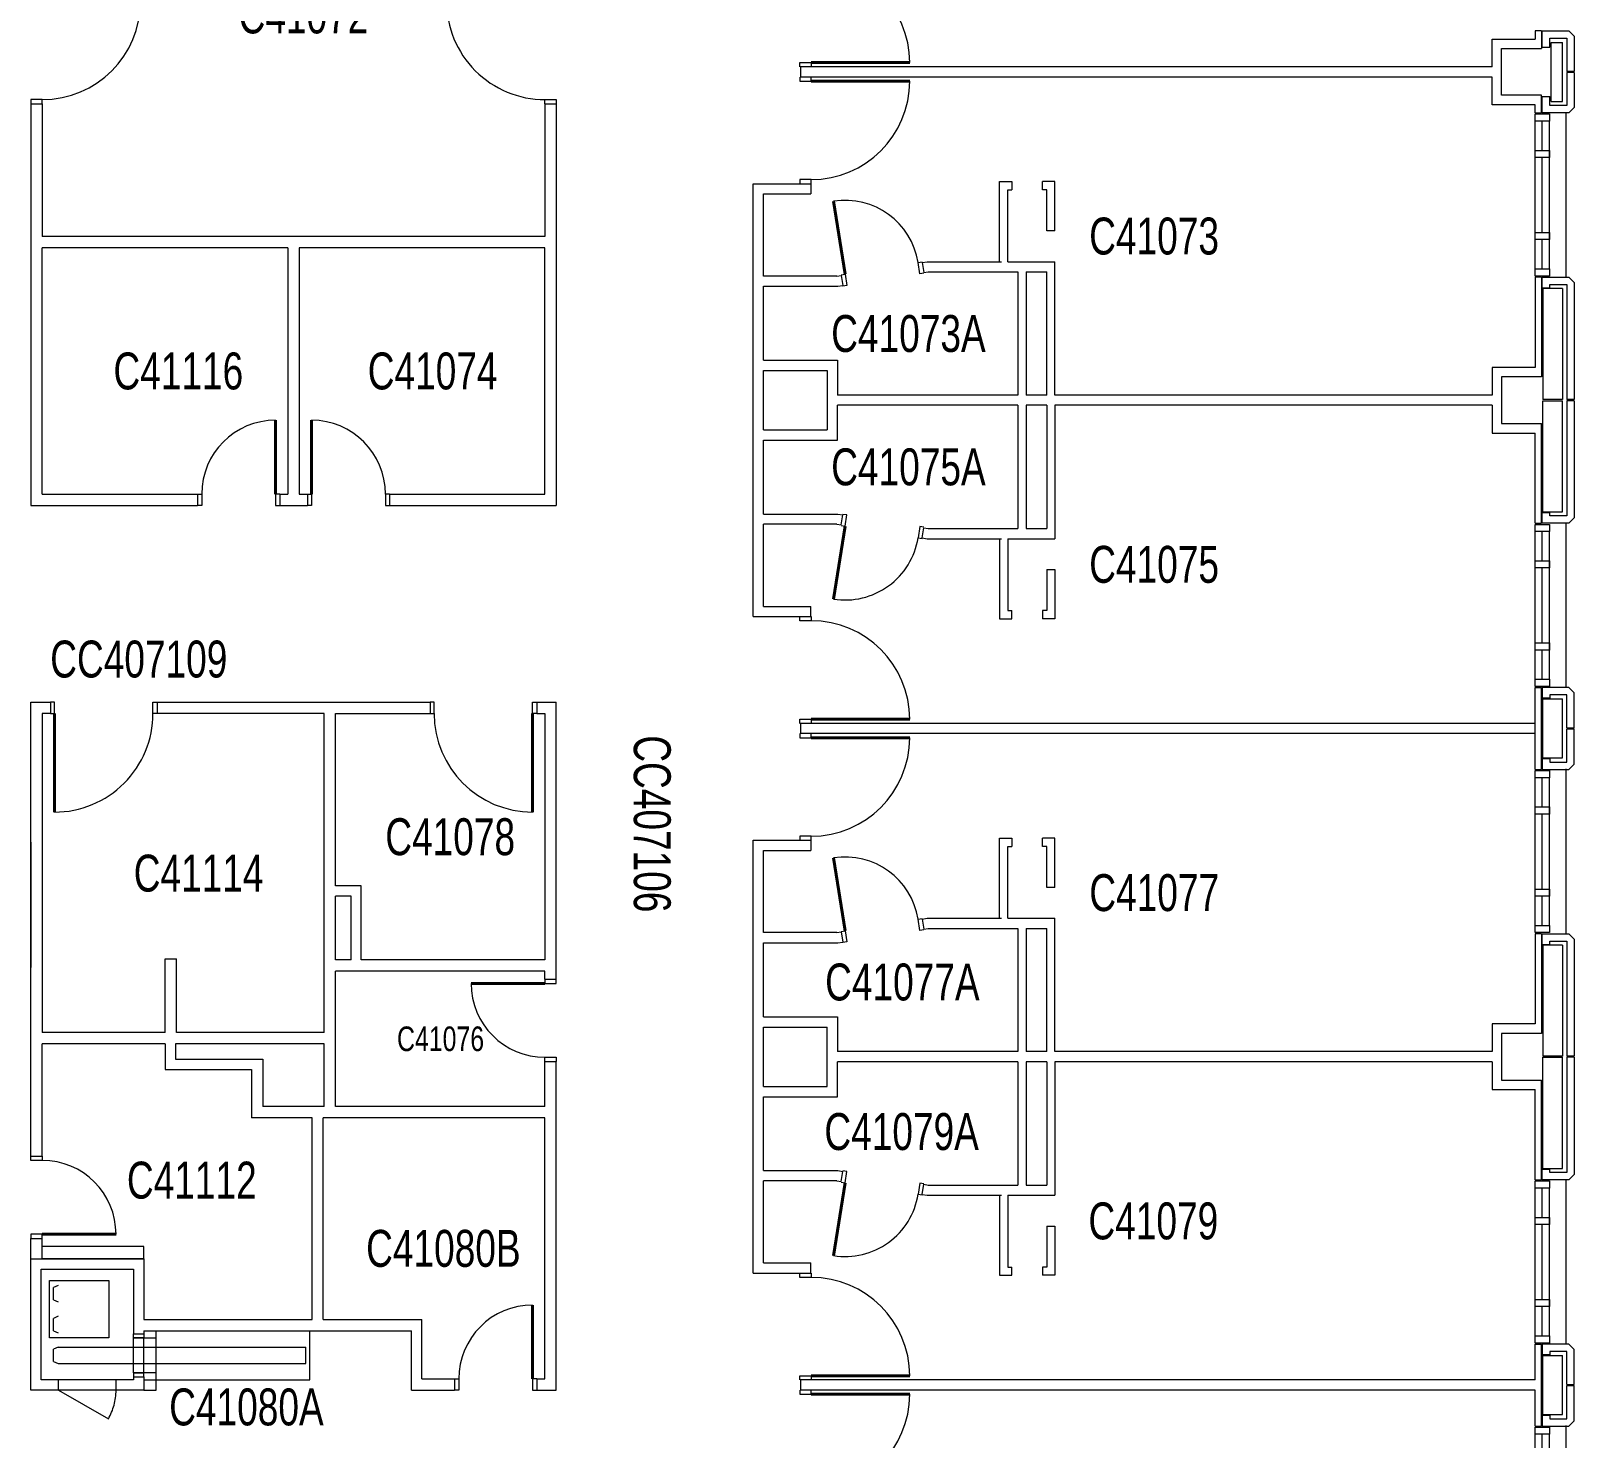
# Model space of a CAD drawing. Header units: inches. Extents: x 1097 to 10841, y 897 to 6841.
# Drawn here: x 10069 to 10821, y 2883 to 3569 of the extents above; entities that cross this region are included whole.
import ezdxf
from ezdxf.enums import TextEntityAlignment as Align

# ---------------------------------------------------------------- set-up
doc = ezdxf.new("R2010")
doc.units = ezdxf.units.IN
doc.header["$MEASUREMENT"] = 0
doc.linetypes.add('DGN5', pattern=[96.743814, 32.247938, -64.495876])
doc.layers.get('0').update_dxf_attribs({"lineweight": 18})
for name, color, linetype, lineweight, true_color in [('Level 15', 7, 'Continuous', 18, 0xfefefe), ('Level 16', 7, 'Continuous', 18, 0xfefefe), ('Level 23', 7, 'Continuous', 18, 0xfefefe), ('Level 25', 7, 'Continuous', 18, 0xfefefe), ('Level 26', 7, 'Continuous', 18, 0xfefefe), ('Level 35', 7, 'Continuous', 18, 0xfefefe), ('Level 48', 7, 'Continuous', 18, 0xfefefe)]:
    doc.layers.add(name, color=color, linetype=linetype, lineweight=lineweight, true_color=true_color)
doc.styles.add('Styledgn000', font='dgn000.shx')
doc.styles.add('Styledgn001', font='dgn001.shx')

# ---------------------------------------------------------------- blocks, each defined once
blk = doc.blocks.new('ASSWG7')
at = {"layer": 'Level 25', "color": 2, "linetype": 'Continuous', "lineweight": 40, "true_color": 0xffff00}
blk.add_line((-41.21, -29.9), (-35.55, 5.66), dxfattribs=at)
at = {"layer": 'Level 25', "color": 2, "linetype": 'Continuous', "lineweight": 13, "true_color": 0xffff00}
for points in [[(-37.53, 5.97), (-35.55, 5.66), (-34.69, 11.09), (-36.66, 11.4)], [(2.84, 5.12), (0.86, 5.43), (0, 0), (1.98, -0.31)]]:
    blk.add_lwpolyline(points, dxfattribs=at)
at = {"layer": 'Level 25', "color": 2, "linetype": 'Continuous', "lineweight": 0, "true_color": 0xffff00}
blk.add_ellipse((-35.55, 5.66), major_axis=(35.55, -5.66), ratio=1, start_param=4.712389, end_param=6.283186, dxfattribs=at)
blk = doc.blocks.new('ASSWG8')
at = {"layer": 'Level 25', "color": 2, "linetype": 'Continuous', "lineweight": 40, "true_color": 0xffff00}
blk.add_line((48, -48.00025), (0, -48.00025), dxfattribs=at)
at = {"layer": 'Level 25', "color": 2, "linetype": 'Continuous', "lineweight": 13, "true_color": 0xffff00}
for points in [[(0, 2), (0, 0), (-5.5, 0), (-5.5, 2)], [(-5.5, -50), (-5.5, -48), (0, -48), (0, -50)]]:
    blk.add_lwpolyline(points, dxfattribs=at)
at = {"layer": 'Level 25', "color": 2, "linetype": 'Continuous', "lineweight": 0, "true_color": 0xffff00}
blk.add_ellipse((0, -48.00025), major_axis=(-0.00002, 48), ratio=1, start_param=4.71238932, end_param=6.283185598, dxfattribs=at)
blk = doc.blocks.new('ASSWG10')
at = {"layer": 'Level 25', "color": 2, "linetype": 'Continuous', "lineweight": 40, "true_color": 0xffff00}
blk.add_line((48, 48.00025), (0, 48.00025), dxfattribs=at)
at = {"layer": 'Level 25', "color": 2, "linetype": 'Continuous', "lineweight": 13, "true_color": 0xffff00}
for points in [[(-5.5, 50), (-5.5, 48), (0, 48), (0, 50)], [(0, -2), (0, 0), (-5.5, 0), (-5.5, -2)]]:
    blk.add_lwpolyline(points, dxfattribs=at)
at = {"layer": 'Level 25', "color": 2, "linetype": 'Continuous', "lineweight": 0, "true_color": 0xffff00}
blk.add_ellipse((0, 48.00025), major_axis=(-0.00002, -48), ratio=1, start_param=6.283185016, end_param=7.853981295, dxfattribs=at)
blk = doc.blocks.new('ASSWG11')
at = {"layer": 'Level 25', "color": 2, "linetype": 'Continuous', "lineweight": 40, "true_color": 0xffff00}
blk.add_line((-41.21, -29.9), (-35.55, 5.66), dxfattribs=at)
at = {"layer": 'Level 25', "color": 2, "linetype": 'Continuous', "lineweight": 13, "true_color": 0xffff00}
for points in [[(-37.53, 5.97), (-35.55, 5.66), (-34.69, 11.09), (-36.66, 11.4)], [(2.84, 5.12), (0.86, 5.43), (0, 0), (1.98, -0.31)]]:
    blk.add_lwpolyline(points, dxfattribs=at)
at = {"layer": 'Level 25', "color": 2, "linetype": 'Continuous', "lineweight": 0, "true_color": 0xffff00}
blk.add_ellipse((-35.55, 5.66), major_axis=(35.55, -5.66), ratio=1, start_param=4.712389, end_param=6.283186, dxfattribs=at)
blk = doc.blocks.new('ASSWG12')
at = {"layer": 'Level 25', "color": 2, "linetype": 'Continuous', "lineweight": 40, "true_color": 0xffff00}
blk.add_line((48, -48.00025), (0, -48.00025), dxfattribs=at)
at = {"layer": 'Level 25', "color": 2, "linetype": 'Continuous', "lineweight": 13, "true_color": 0xffff00}
for points in [[(0, 2), (0, 0), (-5.5, 0), (-5.5, 2)], [(-5.5, -50), (-5.5, -48), (0, -48), (0, -50)]]:
    blk.add_lwpolyline(points, dxfattribs=at)
at = {"layer": 'Level 25', "color": 2, "linetype": 'Continuous', "lineweight": 0, "true_color": 0xffff00}
blk.add_ellipse((0, -48.00025), major_axis=(-0.00002, 48), ratio=1, start_param=4.71238932, end_param=6.283185598, dxfattribs=at)
blk = doc.blocks.new('ASSWG13')
at = {"layer": 'Level 25', "color": 2, "linetype": 'Continuous', "lineweight": 40, "true_color": 0xffff00}
blk.add_line((-41.21, 29.9), (-35.55, -5.66), dxfattribs=at)
at = {"layer": 'Level 25', "color": 2, "linetype": 'Continuous', "lineweight": 13, "true_color": 0xffff00}
for points in [[(2.84, -5.12), (0.86, -5.43), (0, 0), (1.98, 0.31)], [(-37.53, -5.97), (-35.55, -5.66), (-34.69, -11.09), (-36.66, -11.4)]]:
    blk.add_lwpolyline(points, dxfattribs=at)
at = {"layer": 'Level 25', "color": 2, "linetype": 'Continuous', "lineweight": 0, "true_color": 0xffff00}
blk.add_ellipse((-35.55, -5.66), major_axis=(35.55, 5.66), ratio=1, start_param=6.283185, end_param=7.853981, dxfattribs=at)
blk = doc.blocks.new('ASSWG14')
at = {"layer": 'Level 25', "color": 2, "linetype": 'Continuous', "lineweight": 40, "true_color": 0xffff00}
blk.add_line((48, 48.00025), (0, 48.00025), dxfattribs=at)
at = {"layer": 'Level 25', "color": 2, "linetype": 'Continuous', "lineweight": 13, "true_color": 0xffff00}
for points in [[(-5.5, 50), (-5.5, 48), (0, 48), (0, 50)], [(0, -2), (0, 0), (-5.5, 0), (-5.5, -2)]]:
    blk.add_lwpolyline(points, dxfattribs=at)
at = {"layer": 'Level 25', "color": 2, "linetype": 'Continuous', "lineweight": 0, "true_color": 0xffff00}
blk.add_ellipse((0, 48.00025), major_axis=(-0.00002, -48), ratio=1, start_param=6.283185016, end_param=7.853981295, dxfattribs=at)
blk = doc.blocks.new('ASHNG23')
at = {"layer": 'Level 25', "color": 2, "linetype": 'Continuous', "lineweight": 40, "true_color": 0xffff00}
blk.add_line((48, 0), (0, 0), dxfattribs=at)
at = {"layer": 'Level 25', "color": 2, "linetype": 'Continuous', "lineweight": 0, "true_color": 0xffff00}
blk.add_ellipse((0, 0), major_axis=(0, -48), ratio=1, start_param=6.283185, end_param=7.853981, dxfattribs=at)
at = {"layer": 'Level 26', "color": 2, "linetype": 'Continuous', "lineweight": 13, "true_color": 0xffff00}
for points in [[(0, 2), (0, 0), (-5.5, 0), (-5.5, 2)], [(0, -50), (0, -48), (-5.5, -48), (-5.5, -50)]]:
    blk.add_lwpolyline(points, dxfattribs=at)
blk = doc.blocks.new('ASHNG24')
at = {"layer": 'Level 25', "color": 2, "linetype": 'Continuous', "lineweight": 40, "true_color": 0xffff00}
blk.add_line((-48, 0), (0, 0), dxfattribs=at)
at = {"layer": 'Level 25', "color": 2, "linetype": 'Continuous', "lineweight": 0, "true_color": 0xffff00}
blk.add_ellipse((0, 0), major_axis=(0, -48), ratio=1, start_param=4.712389, end_param=6.283186, dxfattribs=at)
at = {"layer": 'Level 26', "color": 2, "linetype": 'Continuous', "lineweight": 13, "true_color": 0xffff00}
for points in [[(0, 2), (0, 0), (5.5, 0), (5.5, 2)], [(0, -50), (0, -48), (5.5, -48), (5.5, -50)]]:
    blk.add_lwpolyline(points, dxfattribs=at)
blk = doc.blocks.new('ASHNG25')
at = {"layer": 'Level 25', "color": 2, "linetype": 'Continuous', "lineweight": 40, "true_color": 0xffff00}
blk.add_line((0, 36), (0, 0), dxfattribs=at)
at = {"layer": 'Level 25', "color": 2, "linetype": 'Continuous', "lineweight": 0, "true_color": 0xffff00}
blk.add_ellipse((0, 0), major_axis=(36.000001, 0), ratio=1, start_param=6.2831850163, end_param=7.8539812946, dxfattribs=at)
at = {"layer": 'Level 26', "color": 2, "linetype": 'Continuous', "lineweight": 13, "true_color": 0xffff00}
for points in [[(-1.999875, 0.000125), (0.000125, 0.000125), (0.000125, -5.5), (-1.999875, -5.5)], [(38, 0.000125), (36, 0.000125), (36, -5.5), (38, -5.5)]]:
    blk.add_lwpolyline(points, dxfattribs=at)
blk = doc.blocks.new('ASHNG26')
at = {"layer": 'Level 25', "color": 2, "linetype": 'Continuous', "lineweight": 40, "true_color": 0xffff00}
blk.add_line((0, 36), (0, 0), dxfattribs=at)
at = {"layer": 'Level 25', "color": 2, "linetype": 'Continuous', "lineweight": 0, "true_color": 0xffff00}
blk.add_ellipse((0, 0), major_axis=(-36.000001, 0), ratio=1, start_param=4.7123893198, end_param=6.283185598, dxfattribs=at)
at = {"layer": 'Level 26', "color": 2, "linetype": 'Continuous', "lineweight": 13, "true_color": 0xffff00}
for points in [[(-38.000125, 0.000125), (-36, 0.000125), (-36, -5.5), (-38.000125, -5.5)], [(1.999875, 0.000125), (-0.00025, 0.000125), (-0.00025, -5.5), (1.999875, -5.5)]]:
    blk.add_lwpolyline(points, dxfattribs=at)
blk = doc.blocks.new('ASSWG17')
at = {"layer": 'Level 25', "color": 2, "linetype": 'Continuous', "lineweight": 40, "true_color": 0xffff00}
blk.add_line((-41.21, 29.9), (-35.55, -5.66), dxfattribs=at)
at = {"layer": 'Level 25', "color": 2, "linetype": 'Continuous', "lineweight": 13, "true_color": 0xffff00}
for points in [[(2.84, -5.12), (0.86, -5.43), (0, 0), (1.98, 0.31)], [(-37.53, -5.97), (-35.55, -5.66), (-34.69, -11.09), (-36.66, -11.4)]]:
    blk.add_lwpolyline(points, dxfattribs=at)
at = {"layer": 'Level 25', "color": 2, "linetype": 'Continuous', "lineweight": 0, "true_color": 0xffff00}
blk.add_ellipse((-35.55, -5.66), major_axis=(35.55, 5.66), ratio=1, start_param=6.283185, end_param=7.853981, dxfattribs=at)
blk = doc.blocks.new('ASSWG22')
at = {"layer": 'Level 25', "color": 2, "linetype": 'Continuous', "lineweight": 40, "true_color": 0xffff00}
blk.add_line((48, 48.00025), (0, 48.00025), dxfattribs=at)
at = {"layer": 'Level 25', "color": 2, "linetype": 'Continuous', "lineweight": 13, "true_color": 0xffff00}
for points in [[(-5.5, 50), (-5.5, 48), (0, 48), (0, 50)], [(0, -2), (0, 0), (-5.5, 0), (-5.5, -2)]]:
    blk.add_lwpolyline(points, dxfattribs=at)
at = {"layer": 'Level 25', "color": 2, "linetype": 'Continuous', "lineweight": 0, "true_color": 0xffff00}
blk.add_ellipse((0, 48.00025), major_axis=(-0.00002, -48), ratio=1, start_param=6.283185016, end_param=7.853981295, dxfattribs=at)
blk = doc.blocks.new('ASSWG23')
at = {"layer": 'Level 25', "color": 2, "linetype": 'Continuous', "lineweight": 40, "true_color": 0xffff00}
blk.add_line((48, -48.00025), (0, -48.00025), dxfattribs=at)
at = {"layer": 'Level 25', "color": 2, "linetype": 'Continuous', "lineweight": 13, "true_color": 0xffff00}
for points in [[(0, 2), (0, 0), (-5.5, 0), (-5.5, 2)], [(-5.5, -50), (-5.5, -48), (0, -48), (0, -50)]]:
    blk.add_lwpolyline(points, dxfattribs=at)
at = {"layer": 'Level 25', "color": 2, "linetype": 'Continuous', "lineweight": 0, "true_color": 0xffff00}
blk.add_ellipse((0, -48.00025), major_axis=(-0.00002, 48), ratio=1, start_param=4.71238932, end_param=6.283185598, dxfattribs=at)
blk = doc.blocks.new('ASHNG47')
at = {"layer": 'Level 25', "color": 2, "linetype": 'Continuous', "lineweight": 40, "true_color": 0xffff00}
blk.add_line((36, 0), (0, 0), dxfattribs=at)
at = {"layer": 'Level 25', "color": 2, "linetype": 'Continuous', "lineweight": 0, "true_color": 0xffff00}
blk.add_ellipse((0, 0), major_axis=(0, 36.000001), ratio=1, start_param=4.7123893198, end_param=6.283185598, dxfattribs=at)
at = {"layer": 'Level 26', "color": 2, "linetype": 'Continuous', "lineweight": 13, "true_color": 0xffff00}
for points in [[(0.000125, 38), (0.000125, 36), (-5.5, 36), (-5.5, 38)], [(0.000125, -1.999875), (0.000125, 0.000125), (-5.5, 0.000125), (-5.5, -1.999875)]]:
    blk.add_lwpolyline(points, dxfattribs=at)
blk = doc.blocks.new('ASHNG48')
at = {"layer": 'Level 25', "color": 2, "linetype": 'Continuous', "lineweight": 40, "true_color": 0xffff00}
blk.add_line((0, 36), (0, 0), dxfattribs=at)
at = {"layer": 'Level 25', "color": 2, "linetype": 'Continuous', "lineweight": 0, "true_color": 0xffff00}
blk.add_ellipse((0, 0), major_axis=(-36.000001, 0), ratio=1, start_param=4.7123893198, end_param=6.283185598, dxfattribs=at)
at = {"layer": 'Level 26', "color": 2, "linetype": 'Continuous', "lineweight": 13, "true_color": 0xffff00}
for points in [[(-38.000125, 0.000125), (-36, 0.000125), (-36, -5.5), (-38.000125, -5.5)], [(1.999875, 0.000125), (-0.00025, 0.000125), (-0.00025, -5.5), (1.999875, -5.5)]]:
    blk.add_lwpolyline(points, dxfattribs=at)
blk = doc.blocks.new('ASHNG49')
at = {"layer": 'Level 25', "color": 2, "linetype": 'Continuous', "lineweight": 40, "true_color": 0xffff00}
blk.add_line((-36, 0), (0, 0), dxfattribs=at)
at = {"layer": 'Level 25', "color": 2, "linetype": 'Continuous', "lineweight": 0, "true_color": 0xffff00}
blk.add_ellipse((0, 0), major_axis=(0, -36.000001), ratio=1, start_param=4.7123893198, end_param=6.283185598, dxfattribs=at)
at = {"layer": 'Level 26', "color": 2, "linetype": 'Continuous', "lineweight": 13, "true_color": 0xffff00}
for points in [[(-0.00025, 1.999875), (-0.00025, -0.00025), (5.499875, -0.00025), (5.499875, 1.999875)], [(-0.00025, -38.000125), (-0.00025, -36), (5.499875, -36), (5.499875, -38.000125)]]:
    blk.add_lwpolyline(points, dxfattribs=at)
blk = doc.blocks.new('ASHNG50')
at = {"layer": 'Level 25', "color": 2, "linetype": 'Continuous', "lineweight": 40, "true_color": 0xffff00}
blk.add_line((0, -48), (0, 0), dxfattribs=at)
at = {"layer": 'Level 25', "color": 2, "linetype": 'Continuous', "lineweight": 0, "true_color": 0xffff00}
blk.add_ellipse((0, 0), major_axis=(48, 0), ratio=1, start_param=4.712389, end_param=6.283186, dxfattribs=at)
at = {"layer": 'Level 26', "color": 2, "linetype": 'Continuous', "lineweight": 13, "true_color": 0xffff00}
for points in [[(-2, 0), (0, 0), (0, 5.5), (-2, 5.5)], [(50, 0), (48, 0), (48, 5.5), (50, 5.5)]]:
    blk.add_lwpolyline(points, dxfattribs=at)
blk = doc.blocks.new('ASHNG72')
at = {"layer": 'Level 25', "color": 2, "linetype": 'Continuous', "lineweight": 40, "true_color": 0xffff00}
blk.add_line((0, -48), (0, 0), dxfattribs=at)
at = {"layer": 'Level 25', "color": 2, "linetype": 'Continuous', "lineweight": 0, "true_color": 0xffff00}
blk.add_ellipse((0, 0), major_axis=(-48, 0), ratio=1, start_param=6.283185, end_param=7.853981, dxfattribs=at)
at = {"layer": 'Level 26', "color": 2, "linetype": 'Continuous', "lineweight": 13, "true_color": 0xffff00}
for points in [[(-50, 0), (-48, 0), (-48, 5.5), (-50, 5.5)], [(2, 0), (0, 0), (0, 5.5), (2, 5.5)]]:
    blk.add_lwpolyline(points, dxfattribs=at)
blk = doc.blocks.new('WINWIN8')
at = {"layer": 'Level 15', "color": 30, "linetype": 'Continuous', "lineweight": 0, "true_color": 0xf26432}
blk.add_line((15, 79.874875), (15, -0.489), dxfattribs=at)
at = {"layer": 'Level 16', "color": 163, "linetype": 'Continuous', "lineweight": 0, "true_color": 0x5587b9}
for p, q in [((0, 3.5), (0, 75.499875)), ((7, 3.5), (7, 75.499875))]:
    blk.add_line(p, q, dxfattribs=at)
at = {"layer": 'Level 16', "color": 163, "linetype": 'Continuous', "lineweight": 13, "true_color": 0x5587b9}
for p, q in [((3.5, 61.249875), (3.5, 75.499875)), ((3.5, 21.25), (3.5, 57.749875)), ((3.5, 3.5), (3.5, 17.75))]:
    blk.add_line(p, q, dxfattribs=at)
for points in [[(0, 78.999875), (7, 78.999875), (7, 75.499875), (0, 75.499875), (0, 78.999875)], [(0, 61.249875), (7, 61.249875), (7, 57.749875), (0, 57.749875), (0, 61.249875)], [(0, 21.25), (7, 21.25), (7, 17.75), (0, 17.75), (0, 21.25)], [(0, 3.5), (7, 3.5), (7, 0), (0, 0), (0, 3.5)]]:
    blk.add_lwpolyline(points, close=True, dxfattribs=at)
blk = doc.blocks.new('WINWIN9')
at = {"layer": 'Level 15', "color": 30, "linetype": 'Continuous', "lineweight": 0, "true_color": 0xf26432}
blk.add_line((15, 79.874875), (15, -0.489), dxfattribs=at)
at = {"layer": 'Level 16', "color": 163, "linetype": 'Continuous', "lineweight": 0, "true_color": 0x5587b9}
for p, q in [((0, 3.5), (0, 75.499875)), ((7, 3.5), (7, 75.499875))]:
    blk.add_line(p, q, dxfattribs=at)
at = {"layer": 'Level 16', "color": 163, "linetype": 'Continuous', "lineweight": 13, "true_color": 0x5587b9}
for p, q in [((3.5, 61.249875), (3.5, 75.499875)), ((3.5, 21.25), (3.5, 57.749875)), ((3.5, 3.5), (3.5, 17.75))]:
    blk.add_line(p, q, dxfattribs=at)
for points in [[(0, 78.999875), (7, 78.999875), (7, 75.499875), (0, 75.499875), (0, 78.999875)], [(0, 61.249875), (7, 61.249875), (7, 57.749875), (0, 57.749875), (0, 61.249875)], [(0, 21.25), (7, 21.25), (7, 17.75), (0, 17.75), (0, 21.25)], [(0, 3.5), (7, 3.5), (7, 0), (0, 0), (0, 3.5)]]:
    blk.add_lwpolyline(points, close=True, dxfattribs=at)
blk = doc.blocks.new('WINWIN10')
at = {"layer": 'Level 15', "color": 30, "linetype": 'Continuous', "lineweight": 0, "true_color": 0xf26432}
blk.add_line((15, 79.874875), (15, -0.489), dxfattribs=at)
at = {"layer": 'Level 16', "color": 163, "linetype": 'Continuous', "lineweight": 0, "true_color": 0x5587b9}
for p, q in [((0, 3.5), (0, 75.499875)), ((7, 3.5), (7, 75.499875))]:
    blk.add_line(p, q, dxfattribs=at)
at = {"layer": 'Level 16', "color": 163, "linetype": 'Continuous', "lineweight": 13, "true_color": 0x5587b9}
for p, q in [((3.5, 61.249875), (3.5, 75.499875)), ((3.5, 21.25), (3.5, 57.749875)), ((3.5, 3.5), (3.5, 17.75))]:
    blk.add_line(p, q, dxfattribs=at)
for points in [[(0, 78.999875), (7, 78.999875), (7, 75.499875), (0, 75.499875), (0, 78.999875)], [(0, 61.249875), (7, 61.249875), (7, 57.749875), (0, 57.749875), (0, 61.249875)], [(0, 21.25), (7, 21.25), (7, 17.75), (0, 17.75), (0, 21.25)], [(0, 3.5), (7, 3.5), (7, 0), (0, 0), (0, 3.5)]]:
    blk.add_lwpolyline(points, close=True, dxfattribs=at)
blk = doc.blocks.new('WINWIN11')
at = {"layer": 'Level 15', "color": 30, "linetype": 'Continuous', "lineweight": 0, "true_color": 0xf26432}
blk.add_line((15, 79.874875), (15, -0.489), dxfattribs=at)
at = {"layer": 'Level 16', "color": 163, "linetype": 'Continuous', "lineweight": 0, "true_color": 0x5587b9}
for p, q in [((0, 3.5), (0, 75.499875)), ((7, 3.5), (7, 75.499875))]:
    blk.add_line(p, q, dxfattribs=at)
at = {"layer": 'Level 16', "color": 163, "linetype": 'Continuous', "lineweight": 13, "true_color": 0x5587b9}
for p, q in [((3.5, 61.249875), (3.5, 75.499875)), ((3.5, 21.25), (3.5, 57.749875)), ((3.5, 3.5), (3.5, 17.75))]:
    blk.add_line(p, q, dxfattribs=at)
for points in [[(0, 78.999875), (7, 78.999875), (7, 75.499875), (0, 75.499875), (0, 78.999875)], [(0, 61.249875), (7, 61.249875), (7, 57.749875), (0, 57.749875), (0, 61.249875)], [(0, 21.25), (7, 21.25), (7, 17.75), (0, 17.75), (0, 21.25)], [(0, 3.5), (7, 3.5), (7, 0), (0, 0), (0, 3.5)]]:
    blk.add_lwpolyline(points, close=True, dxfattribs=at)
blk = doc.blocks.new('WINWIN13')
at = {"layer": 'Level 15', "color": 30, "linetype": 'Continuous', "lineweight": 0, "true_color": 0xf26432}
blk.add_line((15, 79.874875), (15, -0.489), dxfattribs=at)
at = {"layer": 'Level 16', "color": 163, "linetype": 'Continuous', "lineweight": 0, "true_color": 0x5587b9}
for p, q in [((0, 3.5), (0, 75.499875)), ((7, 3.5), (7, 75.499875))]:
    blk.add_line(p, q, dxfattribs=at)
at = {"layer": 'Level 16', "color": 163, "linetype": 'Continuous', "lineweight": 13, "true_color": 0x5587b9}
for p, q in [((3.5, 61.249875), (3.5, 75.499875)), ((3.5, 21.25), (3.5, 57.749875)), ((3.5, 3.5), (3.5, 17.75))]:
    blk.add_line(p, q, dxfattribs=at)
for points in [[(0, 78.999875), (7, 78.999875), (7, 75.499875), (0, 75.499875), (0, 78.999875)], [(0, 61.249875), (7, 61.249875), (7, 57.749875), (0, 57.749875), (0, 61.249875)], [(0, 21.25), (7, 21.25), (7, 17.75), (0, 17.75), (0, 21.25)], [(0, 3.5), (7, 3.5), (7, 0), (0, 0), (0, 3.5)]]:
    blk.add_lwpolyline(points, close=True, dxfattribs=at)
blk = doc.blocks.new('BOPEN8')
at = {"layer": 'Level 25', "color": 2, "linetype": 'Continuous', "lineweight": 0, "true_color": 0xffff00}
for p, q in [((-2.50025, 17), (2.5, 17)), ((-2.500125, 0), (2.5, 0))]:
    blk.add_line(p, q, dxfattribs=at)
at = {"layer": 'Level 26', "color": 2, "linetype": 'Continuous', "lineweight": 13, "true_color": 0xffff00}
for points in [[(2.5, 19), (2.5, 17), (-2.5, 17), (-2.5, 19)], [(2.5, -2), (2.5, 0), (-2.5, 0), (-2.5, -2)]]:
    blk.add_lwpolyline(points, dxfattribs=at)
blk = doc.blocks.new('ACCDOR')
at = {"layer": 'Level 25', "color": 2, "linetype": 'DGN5', "lineweight": 0, "true_color": 0xffff00}
for p, q in [((0, 0), (0, 5)), ((0, 0), (24.24875, -14)), ((28, 0), (28, 5))]:
    blk.add_line(p, q, dxfattribs=at)
blk.add_ellipse((0, 0), major_axis=(27.99995, 0), ratio=1, start_param=5.75958721, end_param=6.283185307, dxfattribs=at)

msp = doc.modelspace()

# ---------------------------------------------------------------- linework, layer by layer
at = {"layer": 'Level 15', "color": 30, "linetype": 'Continuous', "lineweight": 13, "true_color": 0xf26432}
for p, q in [((10805.044125, 3560.533), (10805.044125, 3568.533)), ((10805.044125, 3568.533), (10817.919, 3568.533)), ((10808.66925, 3560.533), (10808.66925, 3564.908)), ((10808.66925, 3564.908), (10816.919, 3564.908)), ((10816.919, 3564.908), (10816.919, 3548.794125)), ((10817.919, 3568.533), (10820.544, 3565.908)), ((10820.544, 3565.908), (10820.544, 3548.794)), ((10805.044125, 3560.533), (10808.66925, 3560.533)), ((10809.294, 3534.15825), (10809.294, 3562.908125)), ((10809.294, 3562.908125), (10814.919, 3562.908)), ((10814.919, 3534.158125), (10814.919, 3562.908)), ((10820.544, 3548.794), (10816.919, 3548.794125)), ((10816.919, 3548.294125), (10816.919, 3532.158125)), ((10820.544, 3548.294), (10816.919, 3548.294125)), ((10820.544, 3548.294), (10820.544, 3531.158)), ((10805.044125, 3528.533), (10805.044125, 3536.533)), ((10805.044125, 3536.533), (10808.66925, 3536.533)), ((10808.66925, 3532.158125), (10808.66925, 3536.533)), ((10817.919, 3528.533), (10805.044125, 3528.533)), ((10816.919, 3532.158125), (10808.66925, 3532.158125)), ((10809.294, 3534.15825), (10814.919, 3534.158125)), ((10817.919, 3528.533), (10820.544, 3531.158)), ((10805.044125, 3443.283), (10805.044125, 3448.533)), ((10805.044125, 3448.533), (10817.919, 3448.533)), ((10808.66925, 3443.283), (10808.66925, 3444.908)), ((10808.66925, 3444.908), (10816.919, 3444.908)), ((10816.919, 3444.908), (10816.919, 3388.794125)), ((10817.919, 3448.533), (10820.544, 3445.908)), ((10820.544, 3445.908), (10820.544, 3388.794)), ((10805.044125, 3443.283), (10808.66925, 3443.283)), ((10805.294, 3442.908125), (10805.294, 3388.794125)), ((10814.919, 3442.908), (10805.294, 3442.908125)), ((10814.919, 3442.908), (10814.919, 3388.794125)), ((10814.919, 3388.794125), (10805.294, 3388.794125)), ((10805.294, 3334.15825), (10805.294, 3388.294125)), ((10805.294, 3388.294125), (10814.919, 3388.294125)), ((10814.919, 3334.158125), (10814.919, 3388.294125)), ((10820.544, 3388.794), (10816.919, 3388.794125)), ((10816.919, 3388.294125), (10816.919, 3332.158125)), ((10820.544, 3388.294), (10816.919, 3388.294125)), ((10820.544, 3388.294), (10820.544, 3331.158)), ((10805.044125, 3328.533), (10805.044125, 3333.783125)), ((10805.044125, 3333.783125), (10808.66925, 3333.783125)), ((10805.294, 3334.15825), (10814.919, 3334.158125)), ((10808.66925, 3332.158125), (10808.66925, 3333.783125)), ((10816.919, 3332.158125), (10808.66925, 3332.158125)), ((10817.919, 3328.533), (10805.044125, 3328.533)), ((10817.919, 3328.533), (10820.544, 3331.158)), ((10817.919, 3248.533), (10805.044125, 3248.533)), ((10805.044125, 3248.533), (10805.044125, 3243.283)), ((10808.66925, 3243.283), (10805.044125, 3243.283)), ((10805.294, 3214.15825), (10805.294, 3242.908125)), ((10805.294, 3242.908125), (10814.919, 3242.908)), ((10816.919, 3244.908), (10808.66925, 3244.908)), ((10808.66925, 3244.908), (10808.66925, 3243.283)), ((10814.919, 3214.158125), (10814.919, 3242.908)), ((10816.919, 3228.794125), (10816.919, 3244.908)), ((10817.919, 3248.533), (10820.544, 3245.908)), ((10820.544, 3228.794), (10820.544, 3245.908)), ((10816.919, 3228.794125), (10820.544, 3228.794)), ((10816.919, 3212.158125), (10816.919, 3228.294)), ((10816.919, 3228.294), (10820.544, 3228.294)), ((10820.544, 3211.158), (10820.544, 3228.294)), ((10805.044125, 3213.783125), (10805.044125, 3208.533)), ((10808.66925, 3213.783125), (10805.044125, 3213.783125)), ((10805.294, 3214.15825), (10814.919, 3214.158125)), ((10808.66925, 3213.783125), (10808.66925, 3212.158125)), ((10808.66925, 3212.158125), (10816.919, 3212.158125)), ((10820.544, 3211.158), (10817.919, 3208.533)), ((10805.044125, 3208.533), (10817.919, 3208.533)), ((10805.044125, 3123.283), (10805.044125, 3128.533)), ((10805.044125, 3128.533), (10817.919, 3128.533)), ((10817.919, 3128.533), (10820.544, 3125.908)), ((10805.044125, 3123.283), (10808.66925, 3123.283)), ((10805.294, 3122.908125), (10805.294, 3068.794125)), ((10814.919, 3122.908), (10805.294, 3122.908125)), ((10808.66925, 3123.283), (10808.66925, 3124.908)), ((10808.66925, 3124.908), (10816.919, 3124.908)), ((10814.919, 3122.908), (10814.919, 3068.794125)), ((10816.919, 3124.908), (10816.919, 3068.794125)), ((10820.544, 3125.908), (10820.544, 3068.794)), ((10814.919, 3068.794125), (10805.294, 3068.794125)), ((10805.294, 3014.15825), (10805.294, 3068.294125)), ((10805.294, 3068.294125), (10814.919, 3068.294125)), ((10814.919, 3014.158125), (10814.919, 3068.294125)), ((10820.544, 3068.794), (10816.919, 3068.794125)), ((10816.919, 3068.294125), (10816.919, 3012.158125)), ((10820.544, 3068.294), (10816.919, 3068.294125)), ((10820.544, 3068.294), (10820.544, 3011.158)), ((10805.044125, 3008.533), (10805.044125, 3013.783125)), ((10805.044125, 3013.783125), (10808.66925, 3013.783125)), ((10817.919, 3008.533), (10805.044125, 3008.533)), ((10805.294, 3014.15825), (10814.919, 3014.158125)), ((10808.66925, 3012.158125), (10808.66925, 3013.783125)), ((10816.919, 3012.158125), (10808.66925, 3012.158125)), ((10817.919, 3008.533), (10820.544, 3011.158)), ((10817.919, 2928.533), (10805.044125, 2928.533)), ((10805.044125, 2928.533), (10805.044125, 2923.283)), ((10817.919, 2928.533), (10820.544, 2925.908)), ((10820.544, 2908.794), (10820.544, 2925.908)), ((10808.66925, 2923.283), (10805.044125, 2923.283)), ((10805.294, 2894.15825), (10805.294, 2922.908125)), ((10805.294, 2922.908125), (10814.919, 2922.908)), ((10816.919, 2924.908), (10808.66925, 2924.908)), ((10808.66925, 2924.908), (10808.66925, 2923.283)), ((10814.919, 2894.158125), (10814.919, 2922.908)), ((10816.919, 2908.794125), (10816.919, 2924.908)), ((10816.919, 2908.794125), (10820.544, 2908.794)), ((10816.919, 2892.158125), (10816.919, 2908.294)), ((10816.919, 2908.294), (10820.544, 2908.294)), ((10820.544, 2891.158), (10820.544, 2908.294)), ((10805.044125, 2893.783125), (10805.044125, 2888.533)), ((10808.66925, 2893.783125), (10805.044125, 2893.783125)), ((10805.044125, 2888.533), (10817.919, 2888.533)), ((10805.294, 2894.15825), (10814.919, 2894.158125)), ((10808.66925, 2893.783125), (10808.66925, 2892.158125)), ((10808.66925, 2892.158125), (10816.919, 2892.158125)), ((10820.544, 2891.158), (10817.919, 2888.533))]:
    msp.add_line(p, q, dxfattribs=at)
at = {"layer": 'Level 23', "color": 2, "linetype": 'Continuous', "lineweight": 13, "true_color": 0xffff00}
for p, q in [((10780.544, 3564.544), (10801.544, 3564.544)), ((10780.544, 3551.044), (10780.544, 3564.544)), ((10801.544, 3568.533), (10801.544, 3564.544)), ((10804.669125, 3568.533), (10801.544, 3568.533)), ((10804.669125, 3568.533), (10804.669125, 3559.919)), ((10785.169125, 3537.169125), (10785.169125, 3559.919)), ((10785.169125, 3559.919), (10804.669125, 3559.919)), ((10780.544, 3551.044), (10443.544, 3551.044)), ((10443.544, 3551.044), (10443.544, 3546.044)), ((10780.544, 3546.044), (10443.544, 3546.044)), ((10780.544, 3532.544), (10780.544, 3546.044)), ((10804.669125, 3537.169125), (10785.169125, 3537.169125)), ((10804.669125, 3528.533), (10804.669125, 3537.169125)), ((10068.544, 3533.044), (10074.044125, 3533.044)), ((10068.544, 3533.044), (10068.544, 3337.293875)), ((10074.044125, 3533.044), (10074.044125, 3468.293875)), ((10319.044, 3533.044), (10324.544, 3533.044)), ((10319.044, 3533.044), (10319.044, 3468.293875)), ((10324.544, 3533.044), (10324.544, 3337.293875)), ((10801.544, 3532.544), (10780.544, 3532.544)), ((10801.544, 3528.533), (10801.544, 3532.544)), ((10801.544, 3528.533), (10804.669125, 3528.533)), ((10420.544, 3283.044), (10420.544, 3494.044)), ((10420.544, 3494.044), (10448.544, 3494.044)), ((10448.544, 3494.044), (10448.544, 3489.044)), ((10540.544, 3456.044), (10540.544, 3495.044)), ((10540.544, 3495.044), (10546.544, 3495.044)), ((10544.544, 3456.044), (10544.544, 3491.044)), ((10544.544, 3491.044), (10546.544, 3491.044)), ((10546.544, 3495.044), (10546.544, 3491.044)), ((10567.544, 3495.044), (10561.544, 3495.044)), ((10561.544, 3491.044), (10561.544, 3495.044)), ((10563.544, 3491.044), (10561.544, 3491.044)), ((10563.544, 3471.044), (10563.544, 3491.044)), ((10567.544, 3471.044), (10567.544, 3495.044)), ((10425.544, 3489.044), (10448.544, 3489.044)), ((10425.544, 3449.044), (10425.544, 3489.044)), ((10319.044, 3468.293875), (10074.044125, 3468.293875)), ((10567.544, 3471.044), (10563.544, 3471.044)), ((10074.044125, 3342.793875), (10074.044125, 3462.793875)), ((10193.794, 3462.793875), (10074.044125, 3462.793875)), ((10193.794, 3462.793875), (10193.794, 3342.793875)), ((10319.044, 3462.793875), (10199.294, 3462.793875)), ((10199.294, 3462.793875), (10199.294, 3342.793875)), ((10319.044, 3342.793875), (10319.044, 3462.793875)), ((10502.902875, 3455.65525), (10505.346125, 3456.044)), ((10502.902875, 3455.65525), (10503.6885, 3450.717375)), ((10505.346125, 3456.044), (10541.544, 3456.044)), ((10544.544, 3456.044), (10567.544, 3456.044)), ((10567.544, 3391.044), (10567.544, 3456.044)), ((10461.346125, 3449.044), (10425.544, 3449.044)), ((10461.346125, 3449.044), (10463.39975, 3449.37075)), ((10461.74125, 3444.044), (10464.185375, 3444.432875)), ((10463.39975, 3449.37075), (10464.185375, 3444.432875)), ((10503.6885, 3450.717375), (10505.74125, 3451.044)), ((10505.74125, 3451.044), (10549.544, 3451.044)), ((10549.544, 3451.044), (10549.544, 3391.044)), ((10553.544125, 3451.044), (10553.544125, 3391.044)), ((10553.544125, 3451.044), (10563.544, 3451.044)), ((10563.544, 3391.044), (10563.544, 3451.044)), ((10801.544, 3448.533), (10801.544, 3404.544)), ((10804.669125, 3448.533), (10801.544, 3448.533)), ((10804.669125, 3448.533), (10804.669125, 3399.919)), ((10425.544, 3444.044), (10461.74125, 3444.044)), ((10425.544, 3408.044), (10425.544, 3444.044)), ((10425.544, 3408.044), (10461.544, 3408.044)), ((10461.544, 3408.044), (10461.544, 3391.044)), ((10425.544, 3374.044), (10425.544, 3403.044)), ((10425.544, 3403.044), (10456.544, 3403.044)), ((10456.544, 3403.044), (10456.544, 3374.044)), ((10801.544, 3404.544), (10780.544, 3404.544)), ((10780.544, 3404.544), (10780.544, 3391.044)), ((10804.669125, 3399.919), (10785.169125, 3399.919)), ((10785.169125, 3399.919), (10785.169125, 3377.169125)), ((10549.544, 3391.044), (10461.544, 3391.044)), ((10461.544, 3369.044), (10461.544, 3386.044)), ((10549.544, 3386.044), (10461.544, 3386.044)), ((10549.544, 3386.044), (10549.544, 3326.044)), ((10563.544, 3391.044), (10553.544125, 3391.044)), ((10553.544125, 3386.044), (10553.544125, 3326.044)), ((10563.544, 3386.044), (10553.544125, 3386.044)), ((10563.544, 3386.044), (10563.544, 3326.044)), ((10780.544, 3391.044), (10567.544, 3391.044)), ((10780.544, 3386.044), (10567.544, 3386.044)), ((10567.544, 3386.044), (10567.544, 3321.044)), ((10780.544, 3386.044), (10780.544, 3372.544)), ((10785.169125, 3377.169125), (10804.669125, 3377.169125)), ((10804.669125, 3328.533), (10804.669125, 3377.169125)), ((10425.544, 3374.044), (10456.544, 3374.044)), ((10425.544, 3369.044), (10461.544, 3369.044)), ((10425.544, 3333.044), (10425.544, 3369.044)), ((10780.544, 3372.544), (10801.544, 3372.544)), ((10801.544, 3328.533), (10801.544, 3372.544)), ((10074.044125, 3342.793875), (10149.794, 3342.793875)), ((10149.794, 3342.793875), (10149.794, 3337.293875)), ((10189.794, 3342.793875), (10193.794, 3342.793875)), ((10189.794, 3342.793875), (10189.794, 3337.293875)), ((10199.294, 3342.793875), (10203.294, 3342.793875)), ((10203.294, 3342.793875), (10203.294, 3337.293875)), ((10243.294, 3342.793875), (10319.044, 3342.793875)), ((10243.294, 3342.793875), (10243.294, 3337.293875)), ((10068.544, 3337.293875), (10149.794, 3337.293875)), ((10189.794, 3337.293875), (10203.294, 3337.293875)), ((10243.294, 3337.293875), (10324.544, 3337.293875)), ((10425.544, 3333.044), (10461.74125, 3333.044)), ((10461.74125, 3333.044), (10464.185375, 3332.655125)), ((10463.39975, 3327.71725), (10464.185375, 3332.655125)), ((10425.544, 3288.044), (10425.544, 3328.044)), ((10461.346125, 3328.044), (10425.544, 3328.044)), ((10461.346125, 3328.044), (10463.39975, 3327.71725)), ((10502.902875, 3321.43275), (10503.6885, 3326.370625)), ((10503.6885, 3326.370625), (10505.74125, 3326.044)), ((10505.74125, 3326.044), (10549.544, 3326.044)), ((10553.544125, 3326.044), (10563.544, 3326.044)), ((10801.544, 3328.533), (10804.669125, 3328.533)), ((10502.902875, 3321.43275), (10505.346125, 3321.044)), ((10505.346125, 3321.044), (10541.544, 3321.044)), ((10540.544, 3321.044), (10540.544, 3282.044)), ((10544.544, 3321.044), (10544.544, 3286.044)), ((10544.544, 3321.044), (10567.544, 3321.044)), ((10563.544, 3306.044), (10567.544, 3306.044)), ((10563.544, 3306.044), (10563.544, 3286.044)), ((10567.544, 3306.044), (10567.544, 3282.044)), ((10425.544, 3288.044), (10448.544, 3288.044)), ((10448.544, 3283.044), (10448.544, 3288.044)), ((10420.544, 3283.044), (10448.544, 3283.044)), ((10540.544, 3282.044), (10546.544, 3282.044)), ((10544.544, 3286.044), (10546.544, 3286.044)), ((10546.544, 3282.044), (10546.544, 3286.044)), ((10563.544, 3286.044), (10561.544, 3286.044)), ((10561.544, 3286.044), (10561.544, 3282.044)), ((10567.544, 3282.044), (10561.544, 3282.044)), ((10068.543875, 3020.044), (10068.544, 3241.293875)), ((10068.544, 3241.293875), (10078.044125, 3241.293875)), ((10078.044125, 3241.293875), (10078.044125, 3235.793875)), ((10130.044125, 3241.293875), (10130.044125, 3235.793875)), ((10130.044125, 3241.293875), (10263.044, 3241.293875)), ((10263.044, 3241.293875), (10263.044, 3235.793875)), ((10315.044, 3241.293875), (10324.544, 3241.293875)), ((10315.044, 3241.293875), (10315.044, 3235.793875)), ((10324.544, 3106.293875), (10324.544, 3241.293875)), ((10801.544, 3248.533), (10804.669125, 3248.533)), ((10801.544, 3231.044), (10801.544, 3248.533)), ((10804.669125, 3208.533), (10804.669125, 3248.533)), ((10074.044125, 3235.793875), (10074.044125, 3080.293875)), ((10078.044125, 3235.793875), (10074.044125, 3235.793875)), ((10211.544, 3235.793875), (10130.044125, 3235.793875)), ((10211.544, 3080.293875), (10211.544, 3235.793875)), ((10217.044, 3151.793875), (10217.044, 3235.793875)), ((10217.044, 3235.793875), (10263.044, 3235.793875)), ((10315.044, 3235.793875), (10319.044, 3235.793875)), ((10319.044, 3235.793875), (10319.044, 3115.793875)), ((10801.544, 3231.044), (10443.544, 3231.044)), ((10443.544, 3231.044), (10443.544, 3226.044)), ((10801.544, 3226.044), (10801.544, 3231.044)), ((10801.544, 3226.044), (10443.544, 3226.044)), ((10801.544, 3208.533), (10801.544, 3226.044)), ((10801.544, 3208.533), (10804.669125, 3208.533)), ((10420.544, 2963.044), (10420.544, 3174.044)), ((10420.544, 3174.044), (10448.544, 3174.044)), ((10448.544, 3174.044), (10448.544, 3169.044)), ((10540.544, 3136.044), (10540.544, 3175.044)), ((10540.544, 3175.044), (10546.544, 3175.044)), ((10546.544, 3175.044), (10546.544, 3171.044)), ((10567.544, 3175.044), (10561.544, 3175.044)), ((10561.544, 3171.044), (10561.544, 3175.044)), ((10567.544, 3151.044), (10567.544, 3175.044)), ((10425.544, 3169.044), (10448.544, 3169.044)), ((10425.544, 3129.044), (10425.544, 3169.044)), ((10544.544, 3136.044), (10544.544, 3171.044)), ((10544.544, 3171.044), (10546.544, 3171.044)), ((10563.544, 3171.044), (10561.544, 3171.044)), ((10563.544, 3151.044), (10563.544, 3171.044)), ((10229.544, 3151.793875), (10217.044, 3151.793875)), ((10229.544, 3115.793875), (10229.544, 3151.793875)), ((10567.544, 3151.044), (10563.544, 3151.044)), ((10217.044, 3115.793875), (10217.044, 3146.793875)), ((10224.544, 3146.793875), (10217.044, 3146.793875)), ((10224.544, 3115.793875), (10224.544, 3146.793875)), ((10502.902875, 3135.65525), (10505.346125, 3136.044)), ((10505.346125, 3136.044), (10541.544, 3136.044)), ((10544.544, 3136.044), (10567.544, 3136.044)), ((10567.544, 3071.044), (10567.544, 3136.044)), ((10461.346125, 3129.044), (10425.544, 3129.044)), ((10461.346125, 3129.044), (10463.39975, 3129.37075)), ((10463.39975, 3129.37075), (10464.185375, 3124.432875)), ((10502.902875, 3135.65525), (10503.6885, 3130.717375)), ((10503.6885, 3130.717375), (10505.74125, 3131.044)), ((10505.74125, 3131.044), (10549.544, 3131.044)), ((10549.544, 3131.044), (10549.544, 3071.044)), ((10553.544125, 3131.044), (10553.544125, 3071.044)), ((10553.544125, 3131.044), (10563.544, 3131.044)), ((10563.544, 3071.044), (10563.544, 3131.044)), ((10801.544, 3128.533), (10801.544, 3084.544)), ((10804.669125, 3128.533), (10801.544, 3128.533)), ((10804.669125, 3128.533), (10804.669125, 3079.919)), ((10425.544, 3124.044), (10461.74125, 3124.044)), ((10425.544, 3088.044), (10425.544, 3124.044)), ((10461.74125, 3124.044), (10464.185375, 3124.432875)), ((10134.044125, 3080.293875), (10134.044125, 3116.293875)), ((10134.044125, 3116.293875), (10139.54425, 3116.293875)), ((10139.54425, 3080.293875), (10139.54425, 3116.293875)), ((10224.544, 3115.793875), (10217.044, 3115.793875)), ((10319.044, 3115.793875), (10229.544, 3115.793875)), ((10319.044, 3110.293875), (10217.044, 3110.293875)), ((10217.044, 3044.293875), (10217.044, 3110.293875)), ((10319.044, 3106.293875), (10319.044, 3110.293875)), ((10319.044, 3106.293875), (10324.544, 3106.293875)), ((10425.544, 3088.044), (10461.544, 3088.044)), ((10461.544, 3088.044), (10461.544, 3071.044)), ((10801.544, 3084.544), (10780.544, 3084.544)), ((10780.544, 3084.544), (10780.544, 3071.044)), ((10134.044125, 3080.293875), (10074.044125, 3080.293875)), ((10211.544, 3080.293875), (10139.54425, 3080.293875)), ((10425.544, 3054.044), (10425.544, 3083.044)), ((10425.544, 3083.044), (10456.544, 3083.044)), ((10456.544, 3054.044), (10456.544, 3083.044)), ((10804.669125, 3079.919), (10785.169125, 3079.919)), ((10785.169125, 3079.919), (10785.169125, 3057.169125)), ((10074.044, 3020.044), (10074.044125, 3074.793875)), ((10134.044, 3074.793875), (10074.044125, 3074.793875)), ((10134.044, 3074.793875), (10134.044, 3062.293875)), ((10211.544, 3074.793875), (10139.044125, 3074.793875)), ((10139.044125, 3074.793875), (10139.044125, 3067.294)), ((10211.544, 3044.293875), (10211.544, 3074.793875)), ((10549.544, 3071.044), (10461.544, 3071.044)), ((10563.544, 3071.044), (10553.544125, 3071.044)), ((10780.544, 3071.044), (10567.544, 3071.044)), ((10134.044, 3062.293875), (10176.044125, 3062.293875)), ((10139.044125, 3067.294), (10181.54425, 3067.294)), ((10176.044125, 3062.293875), (10176.044125, 3038.793875)), ((10181.54425, 3067.294), (10181.54425, 3044.293875)), ((10319.044, 3044.293875), (10319.044, 3066.293875)), ((10319.044, 3066.293875), (10324.544, 3066.293875)), ((10324.544, 2906.044), (10324.544, 3066.293875)), ((10461.544, 3049.044), (10461.544, 3066.044)), ((10549.544, 3066.044), (10461.544, 3066.044)), ((10549.544, 3066.044), (10549.544, 3006.044)), ((10553.544125, 3066.044), (10553.544125, 3006.044)), ((10563.544, 3066.044), (10553.544125, 3066.044)), ((10563.544, 3066.044), (10563.544, 3006.044)), ((10780.544, 3066.044), (10567.544, 3066.044)), ((10567.544, 3066.044), (10567.544, 3001.044)), ((10780.544, 3066.044), (10780.544, 3052.544)), ((10425.544, 3054.044), (10456.544, 3054.044)), ((10785.169125, 3057.169125), (10804.669125, 3057.169125)), ((10804.669125, 3008.533), (10804.669125, 3057.169125)), ((10425.544, 3049.044), (10461.544, 3049.044)), ((10425.544, 3013.044), (10425.544, 3049.044)), ((10780.544, 3052.544), (10801.544, 3052.544)), ((10801.544, 3008.533), (10801.544, 3052.544)), ((10205.544, 3038.793875), (10176.044125, 3038.793875)), ((10211.544, 3044.293875), (10181.54425, 3044.293875)), ((10205.544, 2940.54425), (10205.544, 3038.793875)), ((10319.044, 3038.793875), (10211.044, 3038.793875)), ((10211.044, 2940.54425), (10211.044, 3038.793875)), ((10319.044, 3044.293875), (10217.044, 3044.293875)), ((10319.044, 2911.544125), (10319.044, 3038.793875)), ((10068.543875, 3020.044), (10074.044, 3020.044)), ((10425.544, 3013.044), (10461.74125, 3013.044)), ((10425.544, 2968.044), (10425.544, 3008.044)), ((10461.346125, 3008.044), (10425.544, 3008.044)), ((10461.346125, 3008.044), (10463.39975, 3007.71725)), ((10461.74125, 3013.044), (10464.185375, 3012.655125)), ((10463.39975, 3007.71725), (10464.185375, 3012.655125)), ((10801.544, 3008.533), (10804.669125, 3008.533)), ((10502.902875, 3001.43275), (10503.6885, 3006.370625)), ((10502.902875, 3001.43275), (10505.346125, 3001.044)), ((10503.6885, 3006.370625), (10505.74125, 3006.044)), ((10505.346125, 3001.044), (10541.544, 3001.044)), ((10505.74125, 3006.044), (10549.544, 3006.044)), ((10540.544, 3001.044), (10540.544, 2962.044)), ((10544.544, 3001.044), (10544.544, 2966.044)), ((10544.544, 3001.044), (10567.544, 3001.044)), ((10553.544125, 3006.044), (10563.544, 3006.044)), ((10563.544, 2986.044), (10567.544, 2986.044)), ((10563.544, 2986.044), (10563.544, 2966.044)), ((10567.544, 2986.044), (10567.544, 2962.044)), ((10068.543875, 2980.044), (10074.044, 2980.044)), ((10068.543875, 2970.044), (10068.543875, 2980.044)), ((10074.044, 2970.044), (10074.044, 2980.044)), ((10123.543875, 2976.044), (10074.044, 2976.044)), ((10074.044, 2970.044), (10074.044, 2976.044)), ((10123.543875, 2970.044), (10123.543875, 2976.044)), ((10068.544, 2906.044), (10068.544, 2970.044)), ((10068.544, 2970.044), (10123.543875, 2970.044)), ((10073.544, 2911.044), (10073.544, 2965.044)), ((10073.544, 2965.044), (10118.543875, 2965.043875)), ((10123.543875, 2970.044), (10074.044, 2970.044)), ((10118.543875, 2965.043875), (10118.544, 2933.544125)), ((10123.543875, 2970.044), (10123.543875, 2940.54425)), ((10420.544, 2963.044), (10448.544, 2963.044)), ((10425.544, 2968.044), (10448.544, 2968.044)), ((10448.544, 2963.044), (10448.544, 2968.044)), ((10544.544, 2966.044), (10546.544, 2966.044)), ((10546.544, 2962.044), (10546.544, 2966.044)), ((10563.544, 2966.044), (10561.544, 2966.044)), ((10561.544, 2966.044), (10561.544, 2962.044)), ((10540.544, 2962.044), (10546.544, 2962.044)), ((10567.544, 2962.044), (10561.544, 2962.044)), ((10123.543875, 2940.54425), (10205.544, 2940.54425)), ((10211.044, 2940.54425), (10259.044, 2940.54425)), ((10259.044, 2911.544125), (10259.044, 2940.54425)), ((10118.544, 2933.544125), (10123.544, 2933.54425)), ((10123.544, 2935.044125), (10254.043875, 2935.044125)), ((10123.544, 2935.044125), (10123.544, 2933.54425)), ((10254.043875, 2906.044), (10254.043875, 2935.044125)), ((10801.544, 2928.533), (10804.669125, 2928.533)), ((10801.544, 2911.044), (10801.544, 2928.533)), ((10804.669125, 2888.533), (10804.669125, 2928.533)), ((10118.544, 2911.044125), (10073.544, 2911.044)), ((10118.544, 2912.544125), (10123.544, 2912.54425)), ((10118.544, 2912.544125), (10118.544, 2911.044125)), ((10123.544, 2912.54425), (10123.544, 2906.044125)), ((10259.044, 2911.544125), (10275.044, 2911.544125)), ((10275.044, 2911.544125), (10275.044, 2906.044)), ((10315.044, 2911.544125), (10319.044, 2911.544125)), ((10315.044, 2911.544125), (10315.044, 2906.044)), ((10801.544, 2911.044), (10443.544, 2911.044)), ((10443.544, 2911.044), (10443.544, 2906.044)), ((10123.544, 2906.044125), (10068.544, 2906.044)), ((10254.043875, 2906.044), (10275.044, 2906.044)), ((10315.044, 2906.044), (10324.544, 2906.044)), ((10801.544, 2906.044), (10443.544, 2906.044)), ((10801.544, 2888.533), (10801.544, 2906.044)), ((10801.544, 2888.533), (10804.669125, 2888.533))]:
    msp.add_line(p, q, dxfattribs=at)
at = {"layer": 'Level 23', "color": 7, "linetype": 'Continuous', "lineweight": 0, "true_color": 0xfefefe}
msp.add_line((10068.544, 3173.16025), (10068.544, 3112.044), dxfattribs=at)
at = {"layer": 'Level 23', "color": 2, "linetype": 'Continuous', "lineweight": 0, "true_color": 0xffff00}
msp.add_line((10129.544, 2914.54425), (10129.544125, 2931.544375), dxfattribs=at)
at = {"layer": 'Level 23', "color": 2, "linetype": 'Continuous', "lineweight": 13, "true_color": 0xffff00}
for points in [[(10123.544125, 2931.544375), (10129.544125, 2931.544375), (10129.544125, 2935.044375)], [(10123.544, 2906.04425), (10129.544, 2906.04425), (10129.544, 2914.54425), (10123.544, 2914.54425)]]:
    msp.add_lwpolyline(points, dxfattribs=at)
at = {"layer": 'Level 35', "color": 2, "linetype": 'Continuous', "lineweight": 0, "true_color": 0xffff00}
for p, q in [((10081.794, 2957.044125), (10079.544, 2956.044125)), ((10079.544, 2950.044125), (10079.544, 2956.044125)), ((10079.544, 2950.044125), (10081.794, 2949.044125)), ((10081.794, 2942.044125), (10079.544, 2941.044125)), ((10079.544, 2935.044125), (10079.544, 2941.044125)), ((10079.544, 2935.044125), (10081.794, 2934.044125)), ((10204.544, 2911.044125), (10204.544, 2935.044125)), ((10081.794, 2927.044125), (10079.544, 2926.044125)), ((10079.544, 2920.044125), (10079.544, 2926.044125)), ((10081.794, 2927.044125), (10202.544, 2927.044125)), ((10118.543875, 2914.54425), (10118.543875, 2931.54425)), ((10123.544125, 2914.54425), (10123.544125, 2931.54425)), ((10202.544, 2919.044125), (10202.544, 2927.044125)), ((10079.544, 2920.044125), (10081.794, 2919.044125)), ((10081.794, 2919.044125), (10202.544, 2919.044125)), ((10123.544, 2911.044125), (10204.544, 2911.044125))]:
    msp.add_line(p, q, dxfattribs=at)
msp.add_lwpolyline([(10077.544, 2931.544125), (10077.544, 2959.544125), (10106.544, 2959.544125), (10106.544, 2931.544125), (10077.544, 2931.544125)], close=True, dxfattribs=at)

# ---------------------------------------------------------------- block references
at = {"color": 7, "linetype": 'Continuous', "lineweight": 0, "true_color": 0xfefefe}
for name, p in [('ASSWG23', (10448.794, 3601.044)), ('ASHNG23', (10074.044125, 3583.044)), ('ASHNG24', (10319.044, 3583.044)), ('ASSWG22', (10448.794, 3496.044)), ('ASSWG17', (10500.8885, 3455.588125)), ('ASHNG26', (10187.794, 3342.793875)), ('ASHNG25', (10205.294, 3342.793875)), ('ASSWG11', (10500.8885, 3321.499875)), ('ASSWG12', (10448.794, 3281.044)), ('ASHNG50', (10080.044125, 3235.793875)), ('ASHNG72', (10313.044, 3235.793875)), ('ASSWG14', (10448.794, 3176.044)), ('ASSWG13', (10500.8885, 3135.588125)), ('ASHNG49', (10319.044, 3104.293875)), ('ASHNG47', (10074.044, 2982.044)), ('ASSWG7', (10500.8885, 3001.499875)), ('ASSWG8', (10448.794, 2961.044)), ('ASHNG48', (10313.044, 2911.544125)), ('BOPEN8', (10121.044125, 2914.54425)), ('ACCDOR', (10082.044, 2906.0425)), ('ASSWG10', (10448.794, 2856.044))]:
    msp.add_blockref(name, p, dxfattribs=at)
at = {"color": 3, "linetype": 'Continuous', "lineweight": 13, "true_color": 0x00ff00}
for name, p in [('WINWIN13', (10801.544, 3449.033)), ('WINWIN10', (10801.544, 3249.033)), ('WINWIN11', (10801.544, 3129.033)), ('WINWIN8', (10801.544, 2929.033)), ('WINWIN9', (10801.544, 2809.033))]:
    msp.add_blockref(name, p, dxfattribs=at)

# ---------------------------------------------------------------- texts
at = {"layer": 'Level 48', "color": 120, "linetype": 'Continuous', "lineweight": 13, "true_color": 0x00ffcd}
for s, height, style, width, p in [('C41072', 18, 'Styledgn001', 0.75, (10201.374754, 3576.293875)), ('C41073', 18, 'Styledgn001', 0.75, (10615.874754, 3468.544)), ('C41073A', 18, 'Styledgn001', 0.75, (10496.171495, 3421.044)), ('C41116', 18, 'Styledgn001', 0.75, (10140.3986, 3402.793875)), ('C41074', 18, 'Styledgn001', 0.75, (10264.318633, 3402.793875)), ('C41075A', 18, 'Styledgn001', 0.75, (10496.171495, 3356.044)), ('C41075', 18, 'Styledgn001', 0.75, (10615.874754, 3308.544)), ('CC407109', 18, 'Styledgn001', 0.75, (10121.131298, 3262.38375)), ('C41078', 18, 'Styledgn001', 0.75, (10272.874754, 3175.793875)), ('C41114', 18, 'Styledgn001', 0.75, (10150.283357, 3158.043875)), ('C41077', 18, 'Styledgn001', 0.75, (10615.927489, 3148.544)), ('C41077A', 18, 'Styledgn001', 0.75, (10493.222582, 3104.990875)), ('C41076', 12, 'Styledgn000', 0.75499, (10268.184349, 3077.293875)), ('C41079A', 18, 'Styledgn001', 0.75, (10492.850145, 3032.097125)), ('C41112', 18, 'Styledgn001', 0.75, (10146.964479, 3008.419)), ('C41079', 18, 'Styledgn001', 0.75, (10615.502626, 2988.544)), ('C41080B', 18, 'Styledgn001', 0.75, (10269.556661, 2975.169)), ('C41080A', 18, 'Styledgn001', 0.75, (10173.593276, 2897.879625))]:
    msp.add_text(s, height=height, dxfattribs=dict(at, style=style, width=width)).set_placement(p, align=Align.MIDDLE_CENTER)
at = {"layer": 'Level 48', "color": 120, "linetype": 'Continuous', "lineweight": 13, "true_color": 0x00ffcd, "style": 'Styledgn001', "width": 0.75}
msp.add_text('CC407106', height=17.9999947, rotation=270, dxfattribs=at).set_placement((10371.332247, 3182.045471), align=Align.MIDDLE_CENTER)

doc.saveas('drawing.dxf')
